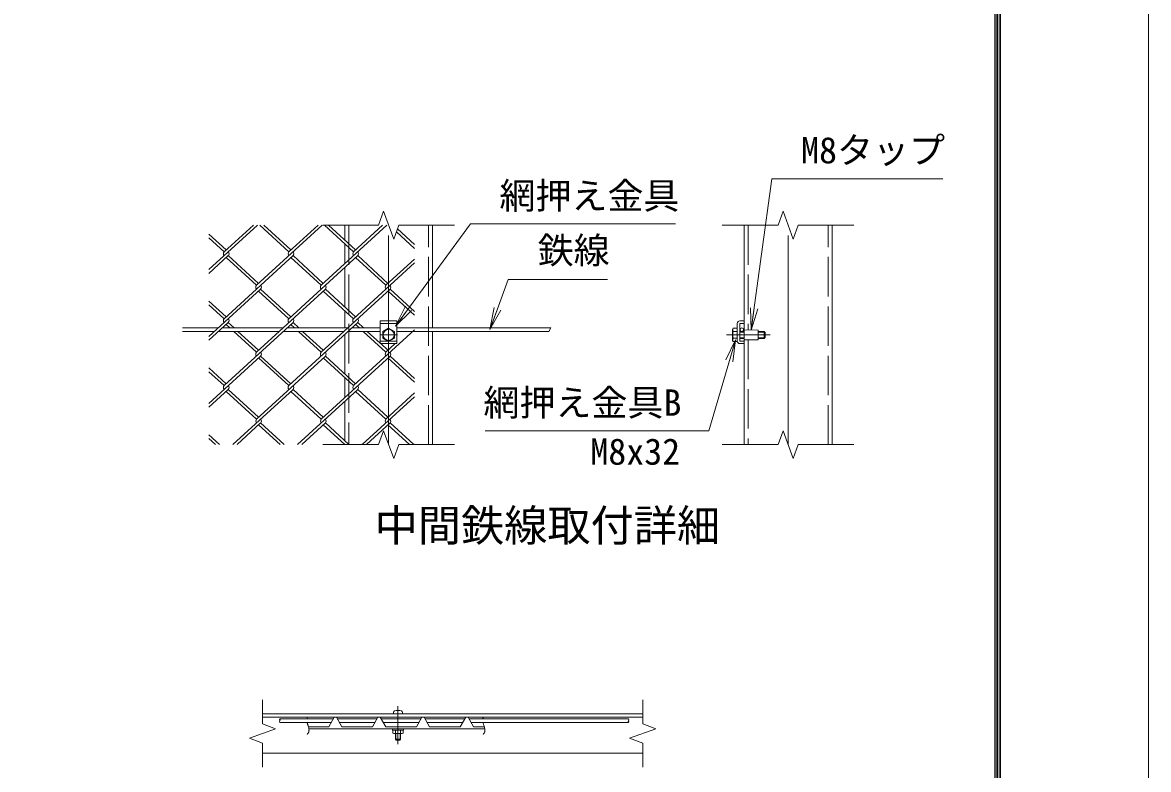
# Model space of a CAD drawing. Units: millimetres at full size; details may follow other scales. Extents: x -10500 to 10500, y -7425 to 7425.
# Drawn here: x 5368 to 10500, y 511 to 3915 of the extents above; entities that cross this region are included whole.
import ezdxf
from ezdxf.enums import TextEntityAlignment as Align

# ---------------------------------------------------------------- set-up
doc = ezdxf.new("R2010")
doc.units = ezdxf.units.MM
doc.header["$LTSCALE"] = 30
doc.linetypes.add('DASHED', pattern=[7.5, 6, -1.5])
doc.linetypes.add('USER1', pattern=[50.8, 31.75, -6.35, 6.35, -6.35])
for name, color, linetype, lineweight in [('0-0_D-STR1', 1, 'Continuous', 18), ('0-1_0', 7, 'Continuous', 18), ('0-2_D-BMK', 2, 'USER1', 13), ('0-3_D-STR3', 3, 'Continuous', 13), ('0-7_D-STR-DIM', 7, 'Continuous', 13), ('0-9_D-STR-TXT', 7, 'Continuous', 13), ('0-A_D-STR2', 7, 'Continuous', 13), ('0-B_D-TTL-TXT', 7, 'Continuous', 13), ('0-C_D-TTL', 7, 'Continuous', 18)]:
    doc.layers.add(name, color=color, linetype=linetype, lineweight=lineweight)
doc.styles.add('ＭＳ ゴシック', font='')
doc.styles.get('ＭＳ ゴシック').set_extended_font_data('MS Gothic')

# ---------------------------------------------------------------- blocks, each defined once
blk = doc.blocks.new('_Open')
at = {"layer": '0-1_0'}
blk.add_line((-30, 5), (0, 0), dxfattribs=at)
blk.add_lwpolyline([(-30, -5), (0, 0), (-30, 0)], dxfattribs=at)

msp = doc.modelspace()

# ---------------------------------------------------------------- linework, layer by layer
at = {"layer": '0-0_D-STR1'}
for p, q in [((6836.53, 2991.34), (6836.53, 2923.82)), ((7236.53, 2523.34), (7236.53, 2991.34)), ((8657.44, 2991.34), (8657.44, 1991.34)), ((9057.44, 1991.34), (9057.44, 2991.34)), ((6836.53, 2906.46), (6836.53, 2815.86)), ((6836.53, 2798.5), (6836.53, 2618.86)), ((6836.53, 2601.5), (6836.53, 2523.34)), ((6836.53, 2493.54), (6836.53, 2313.9)), ((7236.53, 1991.34), (7236.53, 2507.34)), ((6836.53, 2296.54), (6836.53, 2205.94)), ((6836.53, 2188.58), (6836.53, 2008.94)), ((6836.53, 1991.58), (6836.53, 1991.34)), ((8194.72, 764.43), (6461.39, 764.43)), ((8194.72, 748.43), (6461.39, 748.43)), ((8194.72, 584.43), (6461.39, 584.43))]:
    msp.add_line(p, q, dxfattribs=at)
at = {"layer": '0-0_D-STR1', "linetype": 'DASHED'}
for p, q in [((6854.53, 2991.34), (6854.53, 1991.34)), ((7218.53, 1991.34), (7218.53, 2991.34)), ((8675.44, 2991.34), (8675.44, 2513.62)), ((9039.44, 1991.34), (9039.44, 2991.34)), ((8675.44, 2469.05), (8675.44, 1991.34))]:
    msp.add_line(p, q, dxfattribs=at)
at = {"layer": '0-2_D-BMK'}
for p, q in [((7036.53, 1991.34), (7036.53, 2991.34)), ((8857.44, 1991.34), (8857.44, 2991.34)), ((6996.53, 2491.34), (7076.53, 2491.34)), ((8576.13, 2491.34), (8776.13, 2491.34)), ((7079.09, 798.51), (7079.09, 625.94))]:
    msp.add_line(p, q, dxfattribs=at)
at = {"layer": '0-3_D-STR3'}
for p, q in [((6097.4, 2523.34), (6260.28, 2523.34)), ((6279.23, 2523.34), (6555.19, 2523.34)), ((6574.14, 2523.34), (6850.1, 2523.34)), ((6869.05, 2523.34), (6998.53, 2523.34)), ((7074.53, 2555.34), (6998.53, 2555.34)), ((6998.53, 2555.34), (6998.53, 2451.34)), ((7010.53, 2506.35), (7036.53, 2521.36)), ((7036.53, 2521.36), (7062.53, 2506.35)), ((7074.53, 2555.34), (7074.53, 2451.34)), ((7775.65, 2523.34), (7074.53, 2523.34)), ((8604.24, 2516.54), (8607.02, 2521.36)), ((8604.24, 2516.54), (8604.24, 2466.14)), ((8625.44, 2521.36), (8607.02, 2521.36)), ((8625.44, 2543.34), (8625.44, 2463.34)), ((8625.44, 2521.36), (8625.44, 2461.32)), ((8637.44, 2555.34), (8657.44, 2555.34)), ((8637.44, 2541.34), (8637.44, 2465.34)), ((8639.44, 2543.34), (8657.44, 2543.34)), ((8657.44, 2555.34), (8657.44, 2543.34)), ((6097.4, 2507.34), (6242.82, 2507.34)), ((6261.76, 2507.34), (6537.73, 2507.34)), ((6556.68, 2507.34), (6832.64, 2507.34)), ((6851.59, 2507.34), (6998.53, 2507.34)), ((7010.53, 2476.33), (7010.53, 2506.35)), ((7036.53, 2461.32), (7010.53, 2476.33)), ((7062.53, 2476.33), (7036.53, 2461.32)), ((7062.53, 2506.35), (7062.53, 2476.33)), ((7766.42, 2507.34), (7074.53, 2507.34)), ((8604.24, 2466.14), (8607.02, 2461.32)), ((8625.44, 2506.35), (8607.02, 2506.35)), ((8625.44, 2476.33), (8607.02, 2476.33)), ((8637.44, 2507.34), (8657.44, 2507.34)), ((8637.44, 2504.34), (8657.44, 2504.34)), ((8637.44, 2478.34), (8657.44, 2478.34)), ((8637.44, 2475.34), (8657.44, 2475.34)), ((8657.44, 2513.74), (8720.24, 2513.34)), ((8720.24, 2469.34), (8657.44, 2468.94)), ((8720.24, 2469.34), (8720.24, 2513.34)), ((8720.24, 2507.34), (8748.64, 2507.34)), ((8720.24, 2504.34), (8751.64, 2504.34)), ((8720.24, 2478.34), (8751.64, 2478.34)), ((8720.24, 2475.34), (8748.64, 2475.34)), ((8748.64, 2507.34), (8753.44, 2502.54)), ((8748.64, 2507.34), (8748.64, 2475.34)), ((8748.64, 2475.34), (8753.44, 2480.14)), ((8753.44, 2502.54), (8753.44, 2480.14)), ((7074.53, 2451.34), (6998.53, 2451.34)), ((8625.44, 2461.32), (8607.02, 2461.32)), ((8637.44, 2451.34), (8657.44, 2451.34)), ((8639.44, 2463.34), (8657.44, 2463.34)), ((8657.44, 2463.34), (8657.44, 2451.34)), ((7058.09, 770.53), (7058.09, 764.43)), ((7100.09, 770.53), (7100.09, 764.43)), ((6783.48, 740.81), (6540.35, 740.81)), ((6774.24, 724.81), (6540.35, 724.81)), ((6823.17, 705.63), (6798.46, 748.43)), ((6802.86, 740.81), (6983.48, 740.81)), ((6812.09, 724.81), (6974.24, 724.81)), ((7023.17, 705.63), (6998.46, 748.43)), ((7002.86, 740.81), (7183.48, 740.81)), ((7012.09, 724.81), (7174.24, 724.81)), ((7058.09, 764.43), (7100.09, 764.43)), ((7163.17, 705.63), (7187.88, 748.43)), ((7223.17, 705.63), (7198.46, 748.43)), ((7202.86, 740.81), (7383.48, 740.81)), ((7212.09, 724.81), (7374.24, 724.81)), ((7363.17, 705.63), (7387.88, 748.43)), ((7423.17, 705.63), (7398.46, 748.43)), ((7402.86, 740.81), (8129.47, 740.81)), ((7412.09, 724.81), (8129.47, 724.81)), ((6672.87, 696.43), (7474.77, 696.43)), ((7023.17, 705.63), (7163.17, 705.63)), ((7054.09, 696.43), (7054.09, 690.03)), ((7054.09, 690.03), (7104.09, 690.03)), ((7056, 690.03), (7056, 676.04)), ((7102.18, 690.03), (7056, 690.03)), ((7059.49, 674.03), (7056, 676.04)), ((7098.69, 674.03), (7059.49, 674.03)), ((7067.09, 674.03), (7067.09, 648.43)), ((7067.54, 690.03), (7067.54, 676.04)), ((7069.49, 674.03), (7069.49, 646.03)), ((7088.69, 674.03), (7088.69, 646.03)), ((7090.64, 690.03), (7090.64, 676.04)), ((7091.09, 674.03), (7091.09, 648.43)), ((7098.69, 674.03), (7102.18, 676.04)), ((7102.18, 690.03), (7102.18, 676.04)), ((7104.09, 696.43), (7104.09, 690.03)), ((7223.17, 705.63), (7363.17, 705.63)), ((7423.17, 705.63), (7472.62, 705.63)), ((7067.09, 648.43), (7071.09, 644.43)), ((7091.09, 648.43), (7067.09, 648.43)), ((7087.09, 644.43), (7071.09, 644.43)), ((7091.09, 648.43), (7087.09, 644.43))]:
    msp.add_line(p, q, dxfattribs=at)
at = {"layer": '0-3_D-STR3', "linetype": 'DASHED'}
for p, q in [((7074.53, 2543.34), (6998.53, 2543.34)), ((7074.53, 2463.34), (6998.53, 2463.34))]:
    msp.add_line(p, q, dxfattribs=at)
at = {"layer": '0-3_D-STR3'}
for points in [[(6670.72, 705.63), (6763.17, 705.63), (6787.88, 748.43)], [(6823.17, 705.63), (6963.17, 705.63), (6987.88, 748.43)]]:
    msp.add_lwpolyline(points, dxfattribs=at)
for centre, radius in [((7036.53, 2491.34), 25), ((8646.24, 2515.34), 8)]:
    msp.add_circle(centre, radius, dxfattribs=at)
for centre, radius, start, end in [((8617.99, 2513.86), 13.29, 145.61585, 214.38415), ((8637.44, 2543.34), 12, 90, 180), ((8639.44, 2541.34), 2, 90, 180), ((8654.38, 2491.34), 49.68, 162.4121, 197.5879), ((8617.99, 2468.82), 13.29, 145.61585, 214.38415), ((8639.44, 2465.34), 2, 180, 270), ((8637.44, 2463.34), 12, 180, 270), ((7065.69, 770.53), 7.6, 106.07286, 180), ((7079.09, 724.03), 56, 73.92714, 106.07286), ((7092.49, 770.53), 7.6, 0, 73.92714), ((7061.77, 684.48), 10.22, 235.61585, 304.38415), ((7079.09, 712.47), 38.21, 252.4121, 287.5879), ((7096.41, 684.48), 10.22, 235.61586, 304.38415)]:
    msp.add_arc(centre, radius, start, end, dxfattribs=at)
at = {"layer": '0-7_D-STR-DIM'}
for p, q in [((7013.44, 3054.77), (6990.35, 2991.34)), ((7059.61, 2927.91), (7013.44, 3054.77)), ((8834.35, 3054.77), (8811.26, 2991.34)), ((8880.52, 2927.91), (8834.35, 3054.77)), ((6736.53, 2991.34), (6990.35, 2991.34)), ((7082.7, 2991.34), (7059.61, 2927.91)), ((7082.7, 2991.34), (7336.53, 2991.34)), ((8557.44, 2991.34), (8811.26, 2991.34)), ((8903.61, 2991.34), (8880.52, 2927.91)), ((8903.61, 2991.34), (9157.44, 2991.34)), ((7775.65, 2523.34), (7766.42, 2507.34)), ((7013.44, 2054.77), (6990.35, 1991.34)), ((7059.61, 1927.91), (7013.44, 2054.77)), ((8834.35, 2054.77), (8811.26, 1991.34)), ((8880.52, 1927.91), (8834.35, 2054.77)), ((6736.53, 1991.34), (6990.35, 1991.34)), ((7082.7, 1991.34), (7059.61, 1927.91)), ((7082.7, 1991.34), (7336.53, 1991.34)), ((8557.44, 1991.34), (8811.26, 1991.34)), ((8903.61, 1991.34), (8880.52, 1927.91)), ((8903.61, 1991.34), (9157.44, 1991.34)), ((6461.39, 827.43), (6461.39, 718.03)), ((8194.72, 827.43), (8194.72, 718.03)), ((6521.3, 696.23), (6401.48, 652.62)), ((6461.39, 718.03), (6521.3, 696.23)), ((8254.63, 696.23), (8134.82, 652.62)), ((8194.72, 718.03), (8254.63, 696.23)), ((6401.48, 652.62), (6461.39, 630.82)), ((6461.39, 630.82), (6461.39, 521.43)), ((8134.82, 652.62), (8194.72, 630.82)), ((8194.72, 630.82), (8194.72, 521.43))]:
    msp.add_line(p, q, dxfattribs=at)
for points in [[(6665.69, 748.43), (6665.45, 747.75), (6665.23, 747.08), (6665.02, 746.39), (6664.83, 745.71), (6664.64, 745.02), (6664.47, 744.32), (6664.31, 743.62), (6664.16, 742.92), (6664.02, 742.22), (6663.9, 741.51), (6663.79, 740.81)], [(6664.65, 724.81), (6665.28, 722.4), (6665.98, 720.01), (6666.74, 717.62), (6667.54, 715.22), (6668.37, 712.82), (6669.19, 710.4), (6670, 707.95), (6670.76, 705.48), (6671.47, 702.96), (6672.1, 700.41), (6672.63, 697.84), (6673.04, 695.27), (6673.31, 692.71), (6673.42, 690.18), (6673.36, 687.69), (6673.1, 685.27), (6672.62, 682.92), (6671.91, 680.66), (6670.99, 678.48), (6669.88, 676.39), (6668.58, 674.36), (6667.11, 672.4), (6665.49, 670.5)], [(7467.59, 748.43), (7467.35, 747.75), (7467.13, 747.08), (7466.92, 746.39), (7466.73, 745.71), (7466.54, 745.02), (7466.37, 744.32), (7466.21, 743.62), (7466.06, 742.92), (7465.92, 742.22), (7465.8, 741.51), (7465.69, 740.81)], [(7466.55, 724.81), (7467.18, 722.4), (7467.88, 720.01), (7468.64, 717.62), (7469.44, 715.22), (7470.27, 712.82), (7471.09, 710.4), (7471.9, 707.95), (7472.66, 705.48), (7473.37, 702.96), (7474, 700.41), (7474.52, 697.84), (7474.94, 695.27), (7475.21, 692.71), (7475.32, 690.18), (7475.26, 687.69), (7475, 685.27), (7474.52, 682.92), (7473.81, 680.66), (7472.89, 678.48), (7471.78, 676.39), (7470.48, 674.36), (7469.01, 672.4), (7467.39, 670.5)]]:
    msp.add_lwpolyline(points, dxfattribs=at)
for centre, start, end in [((6544.37, 736.81), 135.18146, 224.81854), ((6544.37, 728.81), 135.18146, 224.81854), ((6536.32, 736.81), 315.18146, 44.81854), ((8133.5, 728.81), 135.18146, 224.81854), ((8125.45, 736.81), 315.18146, 44.81854), ((8125.45, 728.81), 315.18146, 44.81854)]:
    msp.add_arc(centre, 5.67, start, end, dxfattribs=at)
at = {"layer": '0-9_D-STR-TXT'}
for points in [[(9562.63, 3201.92), (8783.03, 3201.92), (8689.13, 2515.52)], [(8344.21, 2997.27), (7409.16, 2997.27), (7069.04, 2532.8)], [(8033.56, 2744.48), (7581.38, 2744.48), (7499.05, 2518.11)], [(7476.23, 2054.42), (8496.3, 2054.42), (8616.96, 2466.9)]]:
    msp.add_lwpolyline(points, dxfattribs=at)
at = {"layer": '0-A_D-STR2'}
for p, q in [((6438.21, 2991.34), (6217.4, 2789.01)), ((6419.74, 2991.34), (6286.9, 2869.62)), ((6733.12, 2991.34), (6434.12, 2717.36)), ((6581.58, 2869.84), (6448.98, 2991.34)), ((6591.05, 2878.52), (6467.93, 2991.34)), ((6714.65, 2991.34), (6581.82, 2869.62)), ((7028.03, 2991.34), (6729.03, 2717.36)), ((6876.49, 2869.84), (6743.9, 2991.34)), ((6885.96, 2878.52), (6762.84, 2991.34)), ((7009.08, 2991.34), (6876.49, 2869.84)), ((6296.14, 2878.52), (6217.4, 2950.67)), ((6286.67, 2869.84), (6217.4, 2933.31)), ((7154.24, 2885.56), (7071.72, 2961.18)), ((7154.24, 2902.92), (7076.46, 2974.2)), ((6305.61, 2852.48), (6217.4, 2771.65)), ((6600.52, 2852.48), (6286.67, 2564.88)), ((6434.12, 2717.36), (6296.14, 2843.8)), ((6443.6, 2726.04), (6305.61, 2852.48)), ((6895.44, 2852.48), (6581.58, 2564.88)), ((6729.03, 2717.36), (6591.05, 2843.8)), ((6738.51, 2726.04), (6600.52, 2852.48)), ((7023.94, 2717.36), (6885.96, 2843.8)), ((7033.42, 2726.04), (6895.44, 2852.48)), ((7154.24, 2836.76), (7023.94, 2717.36)), ((7154.24, 2819.4), (6876.49, 2564.88)), ((6453.07, 2700), (6217.4, 2484.05)), ((6747.98, 2700), (6434.12, 2412.4)), ((6581.58, 2564.88), (6443.6, 2691.32)), ((6591.05, 2573.56), (6453.07, 2700)), ((7042.89, 2700), (6729.03, 2412.4)), ((6876.49, 2564.88), (6738.51, 2691.32)), ((6885.96, 2573.56), (6747.98, 2700)), ((7154.24, 2580.6), (7034.24, 2690.56)), ((7154.24, 2597.96), (7042.89, 2700)), ((6296.14, 2573.56), (6217.4, 2645.71)), ((6286.67, 2564.88), (6217.4, 2628.35)), ((6305.61, 2547.52), (6217.4, 2466.69)), ((6600.52, 2547.52), (6286.67, 2259.92)), ((6313.06, 2523.34), (6296.14, 2538.84)), ((6332, 2523.34), (6305.61, 2547.52)), ((6895.44, 2547.52), (6581.58, 2259.92)), ((6607.97, 2523.34), (6591.05, 2538.84)), ((6626.91, 2523.34), (6600.52, 2547.52)), ((6902.88, 2523.34), (6885.96, 2538.84)), ((6921.82, 2523.34), (6895.43, 2547.52)), ((6434.12, 2412.4), (6330.52, 2507.34)), ((6443.6, 2421.08), (6349.46, 2507.34)), ((6729.03, 2412.4), (6625.43, 2507.34)), ((6738.51, 2421.08), (6644.37, 2507.34)), ((7154.24, 2514.44), (6876.49, 2259.92)), ((7023.94, 2412.4), (6920.34, 2507.34)), ((6998.53, 2453.05), (6939.29, 2507.34)), ((7033.42, 2421.08), (7000.4, 2451.34)), ((7066.44, 2451.34), (7023.94, 2412.4)), ((6453.07, 2395.04), (6217.4, 2179.09)), ((6747.98, 2395.04), (6434.12, 2107.44)), ((6581.58, 2259.92), (6443.6, 2386.36)), ((6591.05, 2268.6), (6453.07, 2395.04)), ((7042.89, 2395.04), (6729.03, 2107.44)), ((6876.49, 2259.92), (6738.51, 2386.36)), ((6885.96, 2268.6), (6747.98, 2395.04)), ((7154.24, 2275.64), (7033.42, 2386.36)), ((7154.24, 2293.01), (7042.89, 2395.04)), ((6296.14, 2268.6), (6217.4, 2340.76)), ((6286.67, 2259.92), (6217.4, 2323.39)), ((6305.61, 2242.56), (6217.4, 2161.73)), ((6434.12, 2107.44), (6296.14, 2233.88)), ((6443.6, 2116.12), (6305.61, 2242.56)), ((6600.52, 2242.56), (6326.36, 1991.34)), ((6729.03, 2107.44), (6591.05, 2233.88)), ((6738.51, 2116.12), (6600.52, 2242.56)), ((6895.44, 2242.56), (6621.28, 1991.34)), ((7023.94, 2107.44), (6885.96, 2233.88)), ((7033.42, 2116.12), (6895.44, 2242.56)), ((7154.24, 2209.48), (6916.19, 1991.34)), ((7154.24, 2226.84), (7023.94, 2107.44)), ((6453.07, 2090.08), (6345.31, 1991.34)), ((6541.88, 1991.34), (6443.6, 2081.4)), ((6560.83, 1991.34), (6453.07, 2090.08)), ((6747.98, 2090.08), (6640.22, 1991.34)), ((6836.79, 1991.34), (6738.51, 2081.4)), ((6855.74, 1991.34), (6747.98, 2090.08)), ((7042.89, 2090.08), (6935.13, 1991.34)), ((7131.7, 1991.34), (7033.42, 2081.4)), ((7150.65, 1991.34), (7042.89, 2090.08)), ((6265.92, 1991.34), (6217.4, 2035.8)), ((6246.97, 1991.34), (6217.4, 2018.44))]:
    msp.add_line(p, q, dxfattribs=at)
for centre, start, end in [((6296.35, 2860.92), 137.5, 222.5), ((6296.35, 2860.92), 317.5, 42.5), ((6591.27, 2860.92), 137.5, 222.5), ((6591.27, 2860.92), 317.5, 42.5), ((6886.18, 2860.92), 137.5, 222.5), ((6886.18, 2860.92), 317.5, 42.5), ((6443.6, 2708.68), 137.5, 222.5), ((6443.6, 2708.68), 317.5, 42.5), ((6738.51, 2708.68), 137.5, 222.5), ((6738.51, 2708.68), 317.5, 42.5), ((7033.42, 2708.68), 137.5, 222.5), ((7033.42, 2708.68), 317.5, 42.5), ((6296.12, 2556.18), 137.5, 222.5), ((6296.12, 2556.18), 317.5, 42.5), ((6591.03, 2556.18), 137.5, 222.5), ((6591.03, 2556.18), 317.5, 42.5), ((6885.94, 2556.18), 137.5, 222.5), ((6885.94, 2556.18), 317.5, 42.5), ((6443.6, 2403.72), 137.5, 222.5), ((6443.6, 2403.72), 317.5, 42.5), ((6738.51, 2403.72), 137.5, 222.5), ((6738.51, 2403.72), 317.5, 42.5), ((7033.42, 2403.72), 137.5, 222.5), ((7033.42, 2403.72), 317.5, 42.5), ((6296.12, 2251.22), 137.5, 222.5), ((6296.12, 2251.22), 317.5, 42.5), ((6591.03, 2251.22), 137.5, 222.5), ((6591.03, 2251.22), 317.5, 42.5), ((6886.2, 2251.03), 137.5, 222.5), ((6886.2, 2251.03), 317.5, 42.5), ((6443.83, 2098.55), 137.5, 222.5), ((6443.83, 2098.55), 317.5, 42.5), ((6738.74, 2098.55), 137.5, 222.5), ((6738.74, 2098.55), 317.5, 42.5), ((7033.65, 2098.55), 137.5, 222.5), ((7033.65, 2098.55), 317.5, 42.5)]:
    msp.add_arc(centre, 12.85, start, end, dxfattribs=at)
at = {"layer": '0-C_D-TTL', "color": 2}
msp.add_lwpolyline([(-10500, 7425), (10500, 7425), (10500, -7425), (-10500, -7425)], close=True, dxfattribs=at)
at = {"layer": '0-C_D-TTL'}
for points in [[(-9825, 6875), (9825, 6875), (9825, -6875), (-9825, -6875)], [(-9818.75, 6868.75), (9818.75, 6868.75), (9818.75, -6868.75), (-9818.75, -6868.75)], [(-9812.5, 6862.5), (9812.5, 6862.5), (9812.5, -6862.5), (-9812.5, -6862.5)], [(-9806.25, 6856.25), (9806.25, 6856.25), (9806.25, -6856.25), (-9806.25, -6856.25)], [(-9800, 6850), (9800, 6850), (9800, -6850), (-9800, -6850)]]:
    msp.add_lwpolyline(points, close=True, dxfattribs=at)

# ---------------------------------------------------------------- block references
at = {"layer": '0-9_D-STR-TXT', "xscale": 3.333333, "yscale": 3.333333}
for p, rotation in [((7067.86, 2531.18), 233.78624), ((7498.37, 2516.23), 250.01342), ((8688.86, 2513.54), 262.20997), ((8617.53, 2468.82), 73.69491)]:
    msp.add_blockref('_Open', p, dxfattribs=dict(at, rotation=rotation))

# ---------------------------------------------------------------- texts
at = {"layer": '0-9_D-STR-TXT', "style": 'ＭＳ ゴシック'}
for s, p in [('M8タップ', (8916.69, 3236.88)), ('網押え金具', (7541.54, 3029.37)), ('鉄線', (7715.67, 2780.39)), ('網押え金具B', (7468.62, 2086.51)), ('M8x32', (7955.93, 1863.4))]:
    msp.add_text(s, height=120.3, dxfattribs=at).set_placement(p, align=Align.BOTTOM_LEFT)
at = {"layer": '0-B_D-TTL-TXT', "style": 'ＭＳ ゴシック'}
msp.add_text('中間鉄線取付詳細', height=144.3, dxfattribs=at).set_placement((6972.77, 1507.31), align=Align.BOTTOM_LEFT)

doc.saveas('drawing.dxf')
